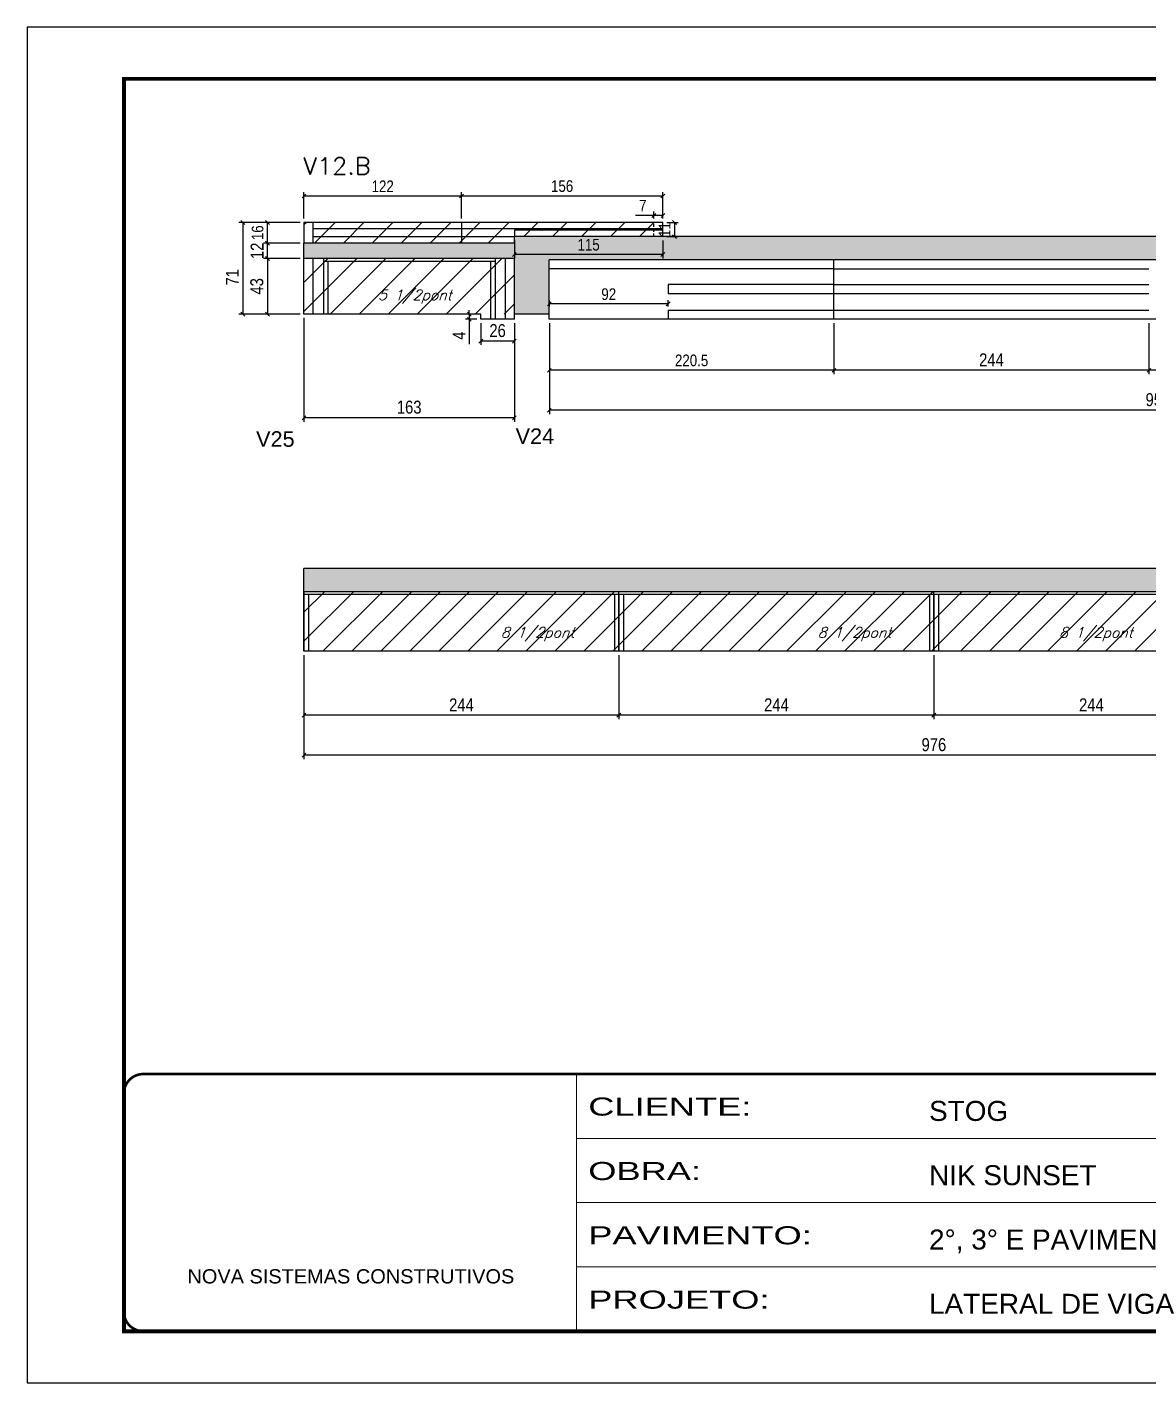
# Model space of a CAD drawing. Extents: x -10448 to -1189, y -11772 to 17235.
# Drawn here: x -7278 to -6409, y -286 to 764 of the extents above; entities that cross this region are included whole.
import ezdxf

# ---------------------------------------------------------------- set-up
doc = ezdxf.new("R2010")
doc.units = 0
for name, pattern in [('CONTINUO', [0]), ('DASHED', [0.75, 0.5, -0.25]), ('HIDDEN', [0.375, 0.25, -0.125])]:
    doc.linetypes.add(name, pattern=pattern)
for name, color, linetype in [('5', 5, 'Continuous'), ('COTA', 241, 'Continuous'), ('Painéis', 200, 'Continuous'), ('Reaproveitamento', 251, 'Continuous'), ('SARR_2.2x7', 40, 'Continuous'), ('SARR_3.5x7', 81, 'Continuous'), ('SARR_EDITAR', 141, 'Continuous'), ('texto', 7, 'Continuous')]:
    doc.layers.add(name, color=color, linetype=linetype)
for name, color, linetype, lineweight in [('Folhas', 255, 'Continuous', 9), ('SARRAFO DE PRESSAO', 251, 'DASHED', 9), ('Texto Seção', 7, 'Continuous', 15)]:
    doc.layers.add(name, color=color, linetype=linetype, lineweight=lineweight)
doc.layers.add('Laje_Perimetro', color=7, linetype='Continuous', plot=False)
doc.styles.add('ARIAL', font='arial.ttf')
doc.styles.add('COTA TECNICA', font='techl___.ttf', dxfattribs={"height": 10})
doc.styles.add('COTA TECNICA-50', font='techl___.ttf', dxfattribs={"height": 9})
doc.styles.add('REGUA-120', font='ROMANS.shx', dxfattribs={"height": 15})
doc.styles.add('Romans', font='romans.shx')
doc.styles.get("Standard").update_dxf_attribs({"font": 'arial.ttf'})
doc.styles.add('Tecnologia', font='')
doc.styles.get('Tecnologia').set_extended_font_data('Forgotten Futurist')
doc.dimstyles.new('COTA PAINEL-50', dxfattribs={"dimtxt": 9, "dimasz": 3, "dimexe": 3, "dimexo": 3, "dimgap": 3, "dimtad": 1, "dimdec": 1, "dimzin": 12, "dimdsep": 46, "dimtxsty": 'COTA TECNICA-50', "dimblk1": 'OBLIQUE', "dimblk2": 'OBLIQUE', "dimsah": 1, "dimcen": 0.9, "dimclrd": 4, "dimclre": 4, "dimclrt": 240, "dimadec": 1, "dimazin": 3, "dimtfac": 1, "dimtdec": 1, "dimtmove": 0, "dimatfit": 3, "dimfxl": 1, "dimtolj": 1, "dimtzin": 12, "dimarcsym": 0})
doc.dimstyles.new('PAINEL', dxfattribs={"dimtxt": 10, "dimasz": 3, "dimexe": 3, "dimexo": 3, "dimgap": 3, "dimtad": 1, "dimdec": 1, "dimzin": 12, "dimdsep": 46, "dimtxsty": 'COTA TECNICA', "dimblk1": 'OBLIQUE', "dimblk2": 'OBLIQUE', "dimsah": 1, "dimcen": 0.9, "dimclrd": 4, "dimclre": 4, "dimclrt": 240, "dimadec": 1, "dimazin": 3, "dimtfac": 1, "dimtdec": 1, "dimtmove": 0, "dimatfit": 3, "dimfxl": 1, "dimtolj": 1, "dimtzin": 12, "dimarcsym": 0})
pattern_1 = [(45, (-142833.818, -32230.951), (-11.2253202, 11.2253202), [])]
pattern_2 = [(45, (-139469.283, -18395.978), (-11.2253202, 11.2253202), [])]

# ---------------------------------------------------------------- blocks, each defined once
blk = doc.blocks.new('9999999999')
at = {"color": 30, "linetype": 'CONTINUO'}
for p, q in [((98564.6, 34230.2), (98564.6, 34429.4)), ((98564.6, 34379.6), (99584, 34379.6)), ((98564.6, 34329.8), (99488, 34329.8)), ((99584, 34329.8), (99488, 34329.8)), ((99488, 34329.8), (99488, 34230.2)), ((98564.6, 34280), (99488, 34280))]:
    blk.add_line(p, q, dxfattribs=at)
at = {"color": 30, "linetype": 'CONTINUO', "const_width": 2}
blk.add_lwpolyline([(99584, 34230.2), (99584, 34414.4, 0.414214), (99569, 34429.4), (98229, 34429.4, 0.414214), (98214, 34414.4), (98214, 34245.2, 0.414214), (98229, 34230.2), (99584, 34230.2)], format="xyb", dxfattribs=at)
at = {"layer": 'Folhas'}
blk.add_lwpolyline([(98139, 34190.2), (99624, 34190.2), (99624, 35240.2), (98139, 35240.2)], close=True, dxfattribs=at)
at = {"layer": 'Folhas', "color": 30, "const_width": 3}
blk.add_lwpolyline([(98214, 34230.2), (99584, 34230.2), (99584, 35200.2), (98214, 35200.2)], close=True, dxfattribs=at)
at = {"color": 7, "linetype": 'Continuous', "ltscale": 5, "style": 'ARIAL'}
for s, height, p in [('STOG', 15.48, (98837.7, 34393.1)), ('NIK SUNSET', 15.48, (98837.7, 34343.3)), ('2°, 3° E PAVIMENTO TIPO', 15.483, (98837.7, 34293.5)), ('NOVA SISTEMAS CONSTRUTIVOS', 11.059, (98263.2, 34267.2)), ('LATERAL DE VIGA', 15.483, (98837.7, 34243.7))]:
    blk.add_text(s, height=height, dxfattribs=at).set_placement(p)
at = {"layer": 'Folhas', "color": 7, "style": 'Tecnologia', "width": 1.5}
for s, p in [('CLIENTE:', (98573.7, 34397.2)), ('OBRA:', (98573.7, 34347.3)), ('PAVIMENTO:', (98573.7, 34297.5)), ('PROJETO:', (98573.7, 34247.7))]:
    blk.add_text(s, height=14, dxfattribs=at).set_placement(p)
blk = doc.blocks.new('_Oblique')
at = {"color": 0, "linetype": 'ByBlock', "lineweight": -2}
blk.add_line((-0.5, -0.5), (0.5, 0.5), dxfattribs=at)
blk = doc.blocks.new('*D1015')
at = {"layer": 'COTA', "color": 4, "linetype": 'ByBlock', "lineweight": -2, "transparency": 16777216}
for p, q in [((-6575.8, 277.8), (-6575.8, 228.3)), ((-6331.8, 277.8), (-6331.8, 228.3)), ((-6331.8, 231.3), (-6575.8, 231.3))]:
    blk.add_line(p, q, dxfattribs=at)
at = {"layer": 'Defpoints', "color": 0, "linetype": 'ByBlock', "transparency": 16777216}
for p in [(-6575.8, 280.8), (-6331.8, 280.8), (-6575.8, 231.3)]:
    blk.add_point(p, dxfattribs=at)
at = {"layer": 'COTA', "color": 4, "linetype": 'ByBlock', "lineweight": -2, "transparency": 16777216, "xscale": 3, "yscale": 3, "zscale": 3, "rotation": 180}
blk.add_blockref('_Oblique', (-6575.8, 231.3), dxfattribs=at)
at = {"layer": 'COTA', "color": 4, "linetype": 'ByBlock', "lineweight": -2, "transparency": 16777216, "xscale": 3, "yscale": 3, "zscale": 3}
blk.add_blockref('_Oblique', (-6331.8, 231.3), dxfattribs=at)
at = {"layer": 'COTA', "color": 240, "linetype": 'ByBlock', "transparency": 16777216, "insert": (-6453.8, 239.3), "char_height": 10, "attachment_point": 5, "style": 'COTA TECNICA'}
blk.add_mtext('\\A1;244', dxfattribs=at)
blk = doc.blocks.new('*D1016')
at = {"layer": 'COTA', "color": 4, "linetype": 'ByBlock', "lineweight": -2, "transparency": 16777216}
for p, q in [((-7063.8, 277.8), (-7063.8, 197.3)), ((-6087.8, 277.8), (-6087.8, 197.3)), ((-6087.8, 200.3), (-7063.8, 200.3))]:
    blk.add_line(p, q, dxfattribs=at)
at = {"layer": 'Defpoints', "color": 0, "linetype": 'ByBlock', "transparency": 16777216}
for p in [(-7063.8, 280.8), (-6087.8, 280.8), (-7063.8, 200.3)]:
    blk.add_point(p, dxfattribs=at)
at = {"layer": 'COTA', "color": 4, "linetype": 'ByBlock', "lineweight": -2, "transparency": 16777216, "xscale": 3, "yscale": 3, "zscale": 3, "rotation": 180}
blk.add_blockref('_Oblique', (-7063.8, 200.3), dxfattribs=at)
at = {"layer": 'COTA', "color": 4, "linetype": 'ByBlock', "lineweight": -2, "transparency": 16777216, "xscale": 3, "yscale": 3, "zscale": 3}
blk.add_blockref('_Oblique', (-6087.8, 200.3), dxfattribs=at)
at = {"layer": 'COTA', "color": 240, "linetype": 'ByBlock', "transparency": 16777216, "insert": (-6575.8, 208.4), "char_height": 10, "attachment_point": 5, "style": 'COTA TECNICA'}
blk.add_mtext('\\A1;976', dxfattribs=at)
blk = doc.blocks.new('*D1017')
at = {"layer": 'COTA', "color": 4, "linetype": 'ByBlock', "lineweight": -2, "transparency": 16777216}
for p, q in [((-6819.8, 255.8), (-6819.8, 228.3)), ((-7063.8, 243.6), (-7063.8, 228.3)), ((-6819.8, 231.3), (-7063.8, 231.3))]:
    blk.add_line(p, q, dxfattribs=at)
at = {"layer": 'Defpoints', "color": 0, "linetype": 'ByBlock', "transparency": 16777216}
for p in [(-6819.8, 258.8), (-7063.8, 246.6), (-7063.8, 231.3)]:
    blk.add_point(p, dxfattribs=at)
at = {"layer": 'COTA', "color": 4, "linetype": 'ByBlock', "lineweight": -2, "transparency": 16777216, "xscale": 3, "yscale": 3, "zscale": 3, "rotation": 180}
blk.add_blockref('_Oblique', (-7063.8, 231.3), dxfattribs=at)
at = {"layer": 'COTA', "color": 4, "linetype": 'ByBlock', "lineweight": -2, "transparency": 16777216, "xscale": 3, "yscale": 3, "zscale": 3}
blk.add_blockref('_Oblique', (-6819.8, 231.3), dxfattribs=at)
at = {"layer": 'COTA', "color": 240, "linetype": 'ByBlock', "transparency": 16777216, "insert": (-6941.8, 239.3), "char_height": 10, "attachment_point": 5, "style": 'COTA TECNICA'}
blk.add_mtext('\\A1;244', dxfattribs=at)
blk = doc.blocks.new('*D2086')
at = {"layer": 'COTA', "color": 4, "linetype": 'ByBlock', "lineweight": -2, "transparency": 16777216}
for p, q in [((-6819.8, 277.8), (-6819.8, 228.3)), ((-6575.8, 277.8), (-6575.8, 228.3)), ((-6575.8, 231.3), (-6819.8, 231.3))]:
    blk.add_line(p, q, dxfattribs=at)
at = {"layer": 'Defpoints', "color": 0, "linetype": 'ByBlock', "transparency": 16777216}
for p in [(-6819.8, 280.8), (-6575.8, 280.8), (-6819.8, 231.3)]:
    blk.add_point(p, dxfattribs=at)
at = {"layer": 'COTA', "color": 4, "linetype": 'ByBlock', "lineweight": -2, "transparency": 16777216, "xscale": 3, "yscale": 3, "zscale": 3, "rotation": 180}
blk.add_blockref('_Oblique', (-6819.8, 231.3), dxfattribs=at)
at = {"layer": 'COTA', "color": 4, "linetype": 'ByBlock', "lineweight": -2, "transparency": 16777216, "xscale": 3, "yscale": 3, "zscale": 3}
blk.add_blockref('_Oblique', (-6575.8, 231.3), dxfattribs=at)
at = {"layer": 'COTA', "color": 240, "linetype": 'ByBlock', "transparency": 16777216, "insert": (-6697.8, 239.3), "char_height": 10, "attachment_point": 5, "style": 'COTA TECNICA'}
blk.add_mtext('\\A1;244', dxfattribs=at)
blk = doc.blocks.new('*D1022')
at = {"layer": 'COTA', "color": 4, "linetype": 'ByBlock', "lineweight": -2, "transparency": 16777216}
for p, q in [((-6409.2, 534.9), (-6409.2, 495.4)), ((-6165.2, 534.9), (-6165.2, 495.4)), ((-6165.2, 498.4), (-6409.2, 498.4))]:
    blk.add_line(p, q, dxfattribs=at)
at = {"layer": 'Defpoints', "color": 0, "linetype": 'ByBlock', "transparency": 16777216}
for p in [(-6409.2, 537.9), (-6165.2, 537.9), (-6409.2, 498.4)]:
    blk.add_point(p, dxfattribs=at)
at = {"layer": 'COTA', "color": 4, "linetype": 'ByBlock', "lineweight": -2, "transparency": 16777216, "xscale": 3, "yscale": 3, "zscale": 3, "rotation": 180}
blk.add_blockref('_Oblique', (-6409.2, 498.4), dxfattribs=at)
at = {"layer": 'COTA', "color": 4, "linetype": 'ByBlock', "lineweight": -2, "transparency": 16777216, "xscale": 3, "yscale": 3, "zscale": 3}
blk.add_blockref('_Oblique', (-6165.2, 498.4), dxfattribs=at)
at = {"layer": 'COTA', "color": 240, "linetype": 'ByBlock', "transparency": 16777216, "insert": (-6287.2, 506.5), "char_height": 10, "attachment_point": 5, "style": 'COTA TECNICA'}
blk.add_mtext('\\A1;244', dxfattribs=at)
blk = doc.blocks.new('*D1023')
at = {"layer": 'COTA', "color": 4, "linetype": 'ByBlock', "lineweight": -2, "transparency": 16777216}
for p, q in [((-6873.7, 534.9), (-6873.7, 464.4)), ((-5921.2, 534.9), (-5921.2, 464.4)), ((-5921.2, 467.4), (-6873.7, 467.4))]:
    blk.add_line(p, q, dxfattribs=at)
at = {"layer": 'Defpoints', "color": 0, "linetype": 'ByBlock', "transparency": 16777216}
for p in [(-6873.7, 537.9), (-5921.2, 537.9), (-6873.7, 467.4)]:
    blk.add_point(p, dxfattribs=at)
at = {"layer": 'COTA', "color": 4, "linetype": 'ByBlock', "lineweight": -2, "transparency": 16777216, "xscale": 3, "yscale": 3, "zscale": 3, "rotation": 180}
blk.add_blockref('_Oblique', (-6873.7, 467.4), dxfattribs=at)
at = {"layer": 'COTA', "color": 4, "linetype": 'ByBlock', "lineweight": -2, "transparency": 16777216, "xscale": 3, "yscale": 3, "zscale": 3}
blk.add_blockref('_Oblique', (-5921.2, 467.4), dxfattribs=at)
at = {"layer": 'COTA', "color": 240, "linetype": 'ByBlock', "transparency": 16777216, "insert": (-6397.5, 475.6), "char_height": 10, "attachment_point": 5, "style": 'COTA TECNICA'}
blk.add_mtext('\\A1;952.5', dxfattribs=at)
blk = doc.blocks.new('*D1024')
at = {"layer": 'COTA', "color": 4, "linetype": 'ByBlock', "lineweight": -2, "transparency": 16777216}
for p, q in [((-6653.2, 534.9), (-6653.2, 495.4)), ((-6409.2, 534.9), (-6409.2, 495.4)), ((-6409.2, 498.4), (-6653.2, 498.4))]:
    blk.add_line(p, q, dxfattribs=at)
at = {"layer": 'Defpoints', "color": 0, "linetype": 'ByBlock', "transparency": 16777216}
for p in [(-6653.2, 537.9), (-6409.2, 537.9), (-6653.2, 498.4)]:
    blk.add_point(p, dxfattribs=at)
at = {"layer": 'COTA', "color": 4, "linetype": 'ByBlock', "lineweight": -2, "transparency": 16777216, "xscale": 3, "yscale": 3, "zscale": 3, "rotation": 180}
blk.add_blockref('_Oblique', (-6653.2, 498.4), dxfattribs=at)
at = {"layer": 'COTA', "color": 4, "linetype": 'ByBlock', "lineweight": -2, "transparency": 16777216, "xscale": 3, "yscale": 3, "zscale": 3}
blk.add_blockref('_Oblique', (-6409.2, 498.4), dxfattribs=at)
at = {"layer": 'COTA', "color": 240, "linetype": 'ByBlock', "transparency": 16777216, "insert": (-6531.2, 506.5), "char_height": 10, "attachment_point": 5, "style": 'COTA TECNICA'}
blk.add_mtext('\\A1;244', dxfattribs=at)
blk = doc.blocks.new('*D2087')
at = {"layer": 'COTA', "color": 4, "linetype": 'ByBlock', "lineweight": -2, "transparency": 16777216}
for p, q in [((-7063.8, 538.9), (-7063.8, 458.5)), ((-6900.8, 534.9), (-6900.8, 458.5)), ((-6900.8, 461.5), (-7063.8, 461.5))]:
    blk.add_line(p, q, dxfattribs=at)
at = {"layer": 'Defpoints', "color": 0, "linetype": 'ByBlock', "transparency": 16777216}
for p in [(-7063.8, 541.9), (-6900.8, 537.9), (-7063.8, 461.5)]:
    blk.add_point(p, dxfattribs=at)
at = {"layer": 'COTA', "color": 4, "linetype": 'ByBlock', "lineweight": -2, "transparency": 16777216, "xscale": 3, "yscale": 3, "zscale": 3, "rotation": 180}
blk.add_blockref('_Oblique', (-7063.8, 461.5), dxfattribs=at)
at = {"layer": 'COTA', "color": 4, "linetype": 'ByBlock', "lineweight": -2, "transparency": 16777216, "xscale": 3, "yscale": 3, "zscale": 3}
blk.add_blockref('_Oblique', (-6900.8, 461.5), dxfattribs=at)
at = {"layer": 'COTA', "color": 240, "linetype": 'ByBlock', "transparency": 16777216, "insert": (-6982.3, 469.8), "char_height": 10, "attachment_point": 5, "style": 'COTA TECNICA'}
blk.add_mtext('\\A1;163', dxfattribs=at)
blk = doc.blocks.new('*D1025')
at = {"layer": 'COTA', "color": 4, "linetype": 'ByBlock', "lineweight": -2, "transparency": 16777216}
for p, q in [((-7066.8, 584.9), (-7095.1, 584.9)), ((-7092.1, 584.9), (-7092.1, 541.9)), ((-7066.8, 541.9), (-7095.1, 541.9))]:
    blk.add_line(p, q, dxfattribs=at)
at = {"layer": 'Defpoints', "color": 0, "linetype": 'ByBlock', "transparency": 16777216}
for p in [(-7063.8, 584.9), (-7092.1, 541.9), (-7063.8, 541.9)]:
    blk.add_point(p, dxfattribs=at)
at = {"layer": 'COTA', "color": 4, "linetype": 'ByBlock', "lineweight": -2, "transparency": 16777216, "xscale": 3, "yscale": 3, "zscale": 3}
for p, rotation in [((-7092.1, 584.9), 90), ((-7092.1, 541.9), 270)]:
    blk.add_blockref('_Oblique', p, dxfattribs=dict(at, rotation=rotation))
at = {"layer": 'COTA', "color": 240, "linetype": 'ByBlock', "transparency": 16777216, "insert": (-7100.3, 563.4), "char_height": 10, "attachment_point": 5, "rotation": 90, "style": 'COTA TECNICA'}
blk.add_mtext('\\A1;43', dxfattribs=at)
blk = doc.blocks.new('*D1026')
at = {"layer": 'COTA', "color": 4, "linetype": 'ByBlock', "lineweight": -2, "transparency": 16777216}
for p, q in [((-7066.8, 596.9), (-7095.1, 596.9)), ((-7092.1, 584.9), (-7092.1, 596.9)), ((-7066.8, 584.9), (-7095.1, 584.9))]:
    blk.add_line(p, q, dxfattribs=at)
at = {"layer": 'Defpoints', "color": 0, "linetype": 'ByBlock', "transparency": 16777216}
for p in [(-7092.1, 596.9), (-7063.8, 596.9), (-7063.8, 584.9)]:
    blk.add_point(p, dxfattribs=at)
at = {"layer": 'COTA', "color": 4, "linetype": 'ByBlock', "lineweight": -2, "transparency": 16777216, "xscale": 3, "yscale": 3, "zscale": 3}
for p, rotation in [((-7092.1, 596.9), 90), ((-7092.1, 584.9), 270)]:
    blk.add_blockref('_Oblique', p, dxfattribs=dict(at, rotation=rotation))
at = {"layer": 'COTA', "color": 240, "linetype": 'ByBlock', "transparency": 16777216, "insert": (-7100.1, 590.9), "char_height": 10, "attachment_point": 5, "rotation": 90, "style": 'COTA TECNICA'}
blk.add_mtext('\\A1;12', dxfattribs=at)
blk = doc.blocks.new('*D1027')
at = {"layer": 'COTA', "color": 4, "linetype": 'ByBlock', "lineweight": -2, "transparency": 16777216}
for p, q in [((-7066.8, 612.9), (-7114.2, 612.9)), ((-7111.2, 612.9), (-7111.2, 541.9)), ((-7066.8, 541.9), (-7114.2, 541.9))]:
    blk.add_line(p, q, dxfattribs=at)
at = {"layer": 'Defpoints', "color": 0, "linetype": 'ByBlock', "transparency": 16777216}
for p in [(-7063.8, 612.9), (-7111.2, 541.9), (-7063.8, 541.9)]:
    blk.add_point(p, dxfattribs=at)
at = {"layer": 'COTA', "color": 4, "linetype": 'ByBlock', "lineweight": -2, "transparency": 16777216, "xscale": 3, "yscale": 3, "zscale": 3}
for p, rotation in [((-7111.2, 612.9), 90), ((-7111.2, 541.9), 270)]:
    blk.add_blockref('_Oblique', p, dxfattribs=dict(at, rotation=rotation))
at = {"layer": 'COTA', "color": 240, "linetype": 'ByBlock', "transparency": 16777216, "insert": (-7119.3, 570.4), "char_height": 10, "attachment_point": 5, "rotation": 90, "style": 'COTA TECNICA'}
blk.add_mtext('\\A1;71', dxfattribs=at)
blk = doc.blocks.new('*D2088')
at = {"layer": 'COTA', "color": 4, "linetype": 'ByBlock', "lineweight": -2, "transparency": 16777216}
for p, q in [((-7066.8, 612.9), (-7095.1, 612.9)), ((-7092.1, 596.9), (-7092.1, 612.9)), ((-7066.8, 596.9), (-7095.1, 596.9))]:
    blk.add_line(p, q, dxfattribs=at)
at = {"layer": 'Defpoints', "color": 0, "linetype": 'ByBlock', "transparency": 16777216}
for p in [(-7092.1, 612.9), (-7063.8, 612.9), (-7063.8, 596.9)]:
    blk.add_point(p, dxfattribs=at)
at = {"layer": 'COTA', "color": 4, "linetype": 'ByBlock', "lineweight": -2, "transparency": 16777216, "xscale": 3, "yscale": 3, "zscale": 3}
for p, rotation in [((-7092.1, 612.9), 90), ((-7092.1, 596.9), 270)]:
    blk.add_blockref('_Oblique', p, dxfattribs=dict(at, rotation=rotation))
at = {"layer": 'COTA', "color": 240, "linetype": 'ByBlock', "transparency": 16777216, "insert": (-7099.7, 604.9), "char_height": 9, "attachment_point": 5, "rotation": 90, "style": 'COTA TECNICA-50'}
blk.add_mtext('\\A1;16', dxfattribs=at)
blk = doc.blocks.new('*D2089')
at = {"layer": 'COTA', "color": 4, "linetype": 'ByBlock', "lineweight": -2, "transparency": 16777216}
for p, q in [((-6873.7, 534.9), (-6873.7, 495.4)), ((-6653.2, 534.9), (-6653.2, 495.4)), ((-6653.2, 498.4), (-6873.7, 498.4))]:
    blk.add_line(p, q, dxfattribs=at)
at = {"layer": 'Defpoints', "color": 0, "linetype": 'ByBlock', "transparency": 16777216}
for p in [(-6873.7, 537.9), (-6653.2, 537.9), (-6873.7, 498.4)]:
    blk.add_point(p, dxfattribs=at)
at = {"layer": 'COTA', "color": 4, "linetype": 'ByBlock', "lineweight": -2, "transparency": 16777216, "xscale": 3, "yscale": 3, "zscale": 3, "rotation": 180}
blk.add_blockref('_Oblique', (-6873.7, 498.4), dxfattribs=at)
at = {"layer": 'COTA', "color": 4, "linetype": 'ByBlock', "lineweight": -2, "transparency": 16777216, "xscale": 3, "yscale": 3, "zscale": 3}
blk.add_blockref('_Oblique', (-6653.2, 498.4), dxfattribs=at)
at = {"layer": 'COTA', "color": 240, "linetype": 'ByBlock', "transparency": 16777216, "insert": (-6763.5, 506), "char_height": 9, "attachment_point": 5, "style": 'COTA TECNICA-50'}
blk.add_mtext('\\A1;220.5', dxfattribs=at)
blk = doc.blocks.new('*D2090')
at = {"layer": 'COTA', "color": 4, "linetype": 'ByBlock', "lineweight": -2, "transparency": 16777216}
for p, q in [((-7063.8, 615.9), (-7063.8, 636.4)), ((-7063.8, 633.4), (-6941.8, 633.4)), ((-6941.8, 615.9), (-6941.8, 636.4))]:
    blk.add_line(p, q, dxfattribs=at)
at = {"layer": 'Defpoints', "color": 0, "linetype": 'ByBlock', "transparency": 16777216}
for p in [(-6941.8, 633.4), (-7063.8, 612.9), (-6941.8, 612.9)]:
    blk.add_point(p, dxfattribs=at)
at = {"layer": 'COTA', "color": 4, "linetype": 'ByBlock', "lineweight": -2, "transparency": 16777216, "xscale": 3, "yscale": 3, "zscale": 3, "rotation": 180}
blk.add_blockref('_Oblique', (-7063.8, 633.4), dxfattribs=at)
at = {"layer": 'COTA', "color": 4, "linetype": 'ByBlock', "lineweight": -2, "transparency": 16777216, "xscale": 3, "yscale": 3, "zscale": 3}
blk.add_blockref('_Oblique', (-6941.8, 633.4), dxfattribs=at)
at = {"layer": 'COTA', "color": 240, "linetype": 'ByBlock', "transparency": 16777216, "insert": (-7002.8, 640.9), "char_height": 9, "attachment_point": 5, "style": 'COTA TECNICA-50'}
blk.add_mtext('\\A1;122', dxfattribs=at)
blk = doc.blocks.new('*D2091')
at = {"layer": 'COTA', "color": 4, "linetype": 'ByBlock', "lineweight": -2, "transparency": 16777216}
for p, q in [((-6941.8, 615.9), (-6941.8, 636.4)), ((-6941.8, 633.4), (-6785.8, 633.4)), ((-6785.8, 615.9), (-6785.8, 636.4))]:
    blk.add_line(p, q, dxfattribs=at)
at = {"layer": 'Defpoints', "color": 0, "linetype": 'ByBlock', "transparency": 16777216}
for p in [(-6785.8, 633.4), (-6941.8, 612.9), (-6785.8, 612.9)]:
    blk.add_point(p, dxfattribs=at)
at = {"layer": 'COTA', "color": 4, "linetype": 'ByBlock', "lineweight": -2, "transparency": 16777216, "xscale": 3, "yscale": 3, "zscale": 3, "rotation": 180}
blk.add_blockref('_Oblique', (-6941.8, 633.4), dxfattribs=at)
at = {"layer": 'COTA', "color": 4, "linetype": 'ByBlock', "lineweight": -2, "transparency": 16777216, "xscale": 3, "yscale": 3, "zscale": 3}
blk.add_blockref('_Oblique', (-6785.8, 633.4), dxfattribs=at)
at = {"layer": 'COTA', "color": 240, "linetype": 'ByBlock', "transparency": 16777216, "insert": (-6863.8, 641), "char_height": 9, "attachment_point": 5, "style": 'COTA TECNICA-50'}
blk.add_mtext('\\A1;156', dxfattribs=at)
blk = doc.blocks.new('*D2092')
at = {"layer": 'COTA', "color": 4, "linetype": 'ByBlock', "lineweight": -2, "transparency": 16777216}
for p, q in [((-6782.8, 612.9), (-6773.8, 612.9)), ((-6776.8, 612.9), (-6776.8, 601.9)), ((-6782.8, 601.9), (-6773.8, 601.9))]:
    blk.add_line(p, q, dxfattribs=at)
at = {"layer": 'Defpoints', "color": 0, "linetype": 'ByBlock', "transparency": 16777216}
for p in [(-6785.8, 612.9), (-6785.8, 601.9), (-6776.8, 601.9)]:
    blk.add_point(p, dxfattribs=at)
at = {"layer": 'COTA', "color": 4, "linetype": 'ByBlock', "lineweight": -2, "transparency": 16777216, "xscale": 3, "yscale": 3, "zscale": 3}
for p, rotation in [((-6776.8, 612.9), 90), ((-6776.8, 601.9), 270)]:
    blk.add_blockref('_Oblique', p, dxfattribs=dict(at, rotation=rotation))
at = {"layer": 'COTA', "color": 240, "linetype": 'ByBlock', "transparency": 16777216, "insert": (-6784.4, 607.4), "char_height": 9, "attachment_point": 5, "rotation": 90, "style": 'COTA TECNICA-50'}
blk.add_mtext('\\A1;11', dxfattribs=at)
blk = doc.blocks.new('*D2093')
at = {"layer": 'COTA', "color": 4, "linetype": 'ByBlock', "lineweight": -2, "transparency": 16777216}
for p, q in [((-6900.8, 598.9), (-6900.8, 585)), ((-6785.8, 598.9), (-6785.8, 585)), ((-6785.8, 588), (-6900.8, 588))]:
    blk.add_line(p, q, dxfattribs=at)
at = {"layer": 'Defpoints', "color": 0, "linetype": 'ByBlock', "transparency": 16777216}
for p in [(-6900.8, 601.9), (-6785.8, 601.9), (-6900.8, 588)]:
    blk.add_point(p, dxfattribs=at)
at = {"layer": 'COTA', "color": 4, "linetype": 'ByBlock', "lineweight": -2, "transparency": 16777216, "xscale": 3, "yscale": 3, "zscale": 3, "rotation": 180}
blk.add_blockref('_Oblique', (-6900.8, 588), dxfattribs=at)
at = {"layer": 'COTA', "color": 4, "linetype": 'ByBlock', "lineweight": -2, "transparency": 16777216, "xscale": 3, "yscale": 3, "zscale": 3}
blk.add_blockref('_Oblique', (-6785.8, 588), dxfattribs=at)
at = {"layer": 'COTA', "color": 240, "linetype": 'ByBlock', "transparency": 16777216, "insert": (-6843.3, 595.6), "char_height": 9, "attachment_point": 5, "style": 'COTA TECNICA-50'}
blk.add_mtext('\\A1;115', dxfattribs=at)
blk = doc.blocks.new('*D2094')
at = {"layer": 'COTA', "color": 4, "linetype": 'ByBlock', "lineweight": -2, "transparency": 16777216}
for p, q in [((-6792.7, 615.9), (-6792.7, 621.3)), ((-6785.7, 615.9), (-6785.7, 621.3)), ((-6792.7, 618.3), (-6806.9, 618.3)), ((-6785.7, 618.3), (-6792.7, 618.3))]:
    blk.add_line(p, q, dxfattribs=at)
at = {"layer": 'Defpoints', "color": 0, "linetype": 'ByBlock', "transparency": 16777216}
for p in [(-6792.7, 618.3), (-6792.7, 612.9), (-6785.7, 612.9)]:
    blk.add_point(p, dxfattribs=at)
at = {"layer": 'COTA', "color": 4, "linetype": 'ByBlock', "lineweight": -2, "transparency": 16777216, "xscale": 3, "yscale": 3, "zscale": 3, "rotation": 180}
blk.add_blockref('_Oblique', (-6792.7, 618.3), dxfattribs=at)
at = {"layer": 'COTA', "color": 4, "linetype": 'ByBlock', "lineweight": -2, "transparency": 16777216, "xscale": 3, "yscale": 3, "zscale": 3}
blk.add_blockref('_Oblique', (-6785.7, 618.3), dxfattribs=at)
at = {"layer": 'COTA', "color": 240, "linetype": 'ByBlock', "transparency": 16777216, "insert": (-6801.3, 625.9), "char_height": 9, "attachment_point": 5, "style": 'COTA TECNICA-50'}
blk.add_mtext('\\A1;7', dxfattribs=at)
blk = doc.blocks.new('*D2110')
at = {"layer": 'COTA', "color": 4, "linetype": 'ByBlock', "lineweight": -2, "transparency": 16777216}
for p, q in [((-6873.7, 547.9), (-6873.7, 552.8)), ((-6781.7, 549.8), (-6873.7, 549.8)), ((-6781.7, 547.9), (-6781.7, 552.8))]:
    blk.add_line(p, q, dxfattribs=at)
at = {"layer": 'Defpoints', "color": 0, "linetype": 'ByBlock', "transparency": 16777216}
for p in [(-6873.7, 549.8), (-6873.7, 544.9), (-6781.7, 544.9)]:
    blk.add_point(p, dxfattribs=at)
at = {"layer": 'COTA', "color": 4, "linetype": 'ByBlock', "lineweight": -2, "transparency": 16777216, "xscale": 3, "yscale": 3, "zscale": 3, "rotation": 180}
blk.add_blockref('_Oblique', (-6873.7, 549.8), dxfattribs=at)
at = {"layer": 'COTA', "color": 4, "linetype": 'ByBlock', "lineweight": -2, "transparency": 16777216, "xscale": 3, "yscale": 3, "zscale": 3}
blk.add_blockref('_Oblique', (-6781.7, 549.8), dxfattribs=at)
at = {"layer": 'COTA', "color": 240, "linetype": 'ByBlock', "transparency": 16777216, "insert": (-6827.7, 557.3), "char_height": 9, "attachment_point": 5, "style": 'COTA TECNICA-50'}
blk.add_mtext('\\A1;92', dxfattribs=at)
blk = doc.blocks.new('*D2282')
at = {"layer": 'COTA', "color": 4, "lineweight": -2, "transparency": 16777216}
for p, q in [((-6926.8, 534.9), (-6926.8, 518)), ((-6900.8, 534.9), (-6900.8, 518)), ((-6900.8, 521), (-6926.8, 521))]:
    blk.add_line(p, q, dxfattribs=at)
at = {"layer": 'Defpoints', "color": 0, "transparency": 16777216}
for p in [(-6926.8, 537.9), (-6900.8, 537.9), (-6926.8, 521)]:
    blk.add_point(p, dxfattribs=at)
at = {"layer": 'COTA', "color": 4, "lineweight": -2, "transparency": 16777216, "xscale": 3, "yscale": 3, "zscale": 3, "rotation": 180}
blk.add_blockref('_Oblique', (-6926.8, 521), dxfattribs=at)
at = {"layer": 'COTA', "color": 4, "lineweight": -2, "transparency": 16777216, "xscale": 3, "yscale": 3, "zscale": 3}
blk.add_blockref('_Oblique', (-6900.8, 521), dxfattribs=at)
at = {"layer": 'COTA', "color": 240, "transparency": 16777216, "insert": (-6913.8, 529.1), "char_height": 10, "attachment_point": 5, "style": 'COTA TECNICA'}
blk.add_mtext('\\A1;26', dxfattribs=at)
blk = doc.blocks.new('*D2283')
at = {"layer": 'COTA', "color": 4, "lineweight": -2, "transparency": 16777216}
for p, q in [((-6929.8, 541.9), (-6938.7, 541.9)), ((-6929.8, 537.9), (-6938.7, 537.9)), ((-6935.7, 541.9), (-6935.7, 544.9)), ((-6935.7, 541.9), (-6935.7, 537.9)), ((-6935.7, 537.9), (-6935.7, 518.7))]:
    blk.add_line(p, q, dxfattribs=at)
at = {"layer": 'Defpoints', "color": 0, "transparency": 16777216}
for p in [(-6935.7, 537.9), (-6926.8, 541.9), (-6926.8, 537.9)]:
    blk.add_point(p, dxfattribs=at)
at = {"layer": 'COTA', "color": 4, "lineweight": -2, "transparency": 16777216, "xscale": 3, "yscale": 3, "zscale": 3}
for p, rotation in [((-6935.7, 541.9), 270), ((-6935.7, 537.9), 90)]:
    blk.add_blockref('_Oblique', p, dxfattribs=dict(at, rotation=rotation))
at = {"layer": 'COTA', "color": 240, "transparency": 16777216, "insert": (-6943.7, 525.3), "char_height": 10, "attachment_point": 5, "rotation": 90, "style": 'COTA TECNICA'}
blk.add_mtext('\\A1;4', dxfattribs=at)

msp = doc.modelspace()

# ---------------------------------------------------------------- hatches: boundary and pattern name
at = {"layer": 'COTA', "linetype": 'ByBlock'}
h = msp.add_hatch(dxfattribs=at)
h.set_pattern_fill('AR-CONC', color=256, scale=0.03)
h.set_pattern_definition([(50, (-142667.2827, -31722.6535), (5.46554007, -0.47817257), [0.5715, -6.2865]), (355, (-142667.2827, -31722.6535), (-1.05730264, 5.73170536), [0.4572, -5.02921753]), (100.4514447, (-142666.827, -31722.6933), (4.40823741, 5.25353256), [0.48570026, -5.34270734]), (46.1842, (-142667.283, -31721.1295), (8.13237123, -1.26126984), [0.85725, -9.42975]), (96.6355576, (-142666.605, -31721.2346), (7.122124, 7.42278374), [0.7285507, -8.01406824]), (351.184151, (-142667.283, -31721.1295), (7.122124, 7.42278374), [0.685799, -7.54379196]), (21, (-142666.5207, -31721.5105), (4.54843174, -3.06795595), [0.5715, -6.2865]), (326, (-142666.5207, -31721.5105), (1.85406085, 5.52563898), [0.4572, -5.0292]), (71.451445, (-142666.1417, -31721.766), (6.40249258, 2.45768307), [0.48570026, -5.34269813]), (37.5, (-142667.2827, -31722.6535), (0.092658098, 2.536651166), [0, -4.96824, 0, -5.1054, 0, -5.04825]), (7.5, (-142667.2827, -31722.6535), (2.004589875, 3.005417245), [0, -2.91084, 0, -4.85394, 0, -1.92405]), (327.5, (-142668.982, -31722.6535), (4.067717855, -0.17186232), [0, -1.905, 0, -5.9436, 0, -7.8867]), (317.5, (-142669.744, -31722.6535), (4.44387544, 0.76279473), [0, -2.4765, 0, -3.94716, 0, -5.6007])])
h.paths.add_polyline_path([(-6785.78, 601.92), (-6900.78, 601.92), (-6900.78, 596.92), (-7063.78, 596.92), (-7063.78, 584.92), (-6900.78, 584.92), (-6900.78, 541.92), (-6873.74, 541.92), (-6873.74, 583.92), (-5921.24, 583.92), (-5921.24, 601.92)])
h = msp.add_hatch(dxfattribs=at)
h.set_pattern_fill('AR-CONC', color=256, scale=0.03)
h.set_pattern_definition([(50, (-142833.818, -32230.951), (5.46554007, -0.47817257), [0.5715, -6.2865]), (355, (-142833.818, -32230.951), (-1.05730264, 5.73170536), [0.4572, -5.02921753]), (100.4514447, (-142833.3623, -32230.991), (4.40823741, 5.25353256), [0.48570026, -5.34270734]), (46.1842, (-142833.818, -32229.427), (8.13237123, -1.26126984), [0.85725, -9.42975]), (96.6355576, (-142833.14, -32229.532), (7.122124, 7.42278374), [0.7285507, -8.01406824]), (351.184151, (-142833.818, -32229.427), (7.122124, 7.42278374), [0.685799, -7.54379196]), (21, (-142833.056, -32229.808), (4.54843174, -3.06795595), [0.5715, -6.2865]), (326, (-142833.056, -32229.808), (1.85406085, 5.52563898), [0.4572, -5.0292]), (71.451445, (-142832.677, -32230.0637), (6.40249258, 2.45768307), [0.48570026, -5.34269813]), (37.5, (-142833.8178, -32230.951), (0.092658098, 2.536651166), [0, -4.96824, 0, -5.1054, 0, -5.04825]), (7.5, (-142833.8178, -32230.951), (2.004589875, 3.005417245), [0, -2.91084, 0, -4.85394, 0, -1.92405]), (327.5, (-142835.517, -32230.951), (4.067717855, -0.17186232), [0, -1.905, 0, -5.9436, 0, -7.8867]), (317.5, (-142836.279, -32230.951), (4.44387544, 0.76279473), [0, -2.4765, 0, -3.94716, 0, -5.6007])])
h.paths.add_polyline_path([(-7063.78, 344.85), (-7063.78, 326.85), (-6087.78, 326.85), (-6087.78, 344.85)])
at = {"layer": 'Reaproveitamento', "linetype": 'ByBlock'}
h = msp.add_hatch(dxfattribs=at)
h.set_pattern_fill('ANSI31', color=256, scale=5)
h.set_pattern_definition(pattern_2)
h.paths.add_polyline_path([(-6941.78, 596.92), (-6941.78, 612.92), (-7063.78, 612.92), (-7063.78, 596.92)])
h = msp.add_hatch(dxfattribs=at)
h.set_pattern_fill('ANSI31', color=256, scale=5)
h.set_pattern_definition(pattern_2)
h.paths.add_polyline_path([(-6941.78, 596.92), (-6900.78, 596.92), (-6900.78, 601.92), (-6785.78, 601.92), (-6785.78, 612.92), (-6941.78, 612.92)])
h = msp.add_hatch(dxfattribs=at)
h.set_pattern_fill('ANSI31', color=256, scale=5)
h.set_pattern_definition(pattern_2)
h.paths.add_polyline_path([(-7063.78, 584.92), (-7063.78, 541.92), (-6900.78, 541.92), (-6900.78, 584.92)])
h = msp.add_hatch(dxfattribs=at)
h.set_pattern_fill('ANSI31', color=256, scale=5)
h.set_pattern_definition(pattern_1)
h.paths.add_polyline_path([(-7063.78, 326.85), (-7063.78, 280.85), (-6819.78, 280.85), (-6819.78, 326.85)])
h = msp.add_hatch(dxfattribs=at)
h.set_pattern_fill('ANSI31', color=256, scale=5)
h.set_pattern_definition(pattern_1)
h.paths.add_polyline_path([(-6819.78, 326.85), (-6819.78, 280.85), (-6575.78, 280.85), (-6575.78, 326.85)])
h = msp.add_hatch(dxfattribs=at)
h.set_pattern_fill('ANSI31', color=256, scale=5)
h.set_pattern_definition(pattern_1)
h.paths.add_polyline_path([(-6575.78, 326.85), (-6575.78, 280.85), (-6331.78, 280.85), (-6331.78, 326.85)])

# ---------------------------------------------------------------- linework, layer by layer
at = {"layer": 'COTA', "linetype": 'ByBlock'}
for p, q in [((-5921.24, 601.92), (-6785.78, 601.92)), ((-7063.78, 584.92), (-7063.78, 596.92)), ((-6873.74, 541.92), (-6900.78, 541.92)), ((-6087.78, 344.85), (-7063.78, 344.85)), ((-7063.78, 326.85), (-7063.78, 344.85))]:
    msp.add_line(p, q, dxfattribs=at)
at = {"layer": 'Laje_Perimetro'}
msp.add_lwpolyline([(-5793.28, 764.18), (-7278.28, 764.18), (-7278.28, -285.82), (-5793.28, -285.82)], close=True, dxfattribs=at)
at = {"layer": 'Painéis', "linetype": 'ByBlock'}
for p, q in [((-6785.78, 612.92), (-7063.78, 612.92)), ((-7063.78, 612.92), (-7063.78, 596.92)), ((-6941.78, 612.92), (-6941.78, 596.92)), ((-6785.78, 601.92), (-6785.78, 612.92)), ((-6785.78, 601.92), (-6900.78, 601.92)), ((-6900.78, 596.92), (-6900.78, 601.92)), ((-6900.78, 596.92), (-7063.78, 596.92)), ((-6900.78, 584.92), (-7063.78, 584.92)), ((-7063.78, 541.92), (-7063.78, 584.92)), ((-6900.78, 537.92), (-6900.78, 584.92)), ((-5921.24, 583.92), (-6873.74, 583.92)), ((-6873.74, 537.92), (-6873.74, 583.92)), ((-6653.24, 537.92), (-6653.24, 583.92)), ((-6926.78, 541.92), (-7063.78, 541.92)), ((-6926.78, 537.92), (-6926.78, 541.92)), ((-6900.78, 537.92), (-6926.78, 537.92)), ((-5921.24, 537.92), (-6873.74, 537.92)), ((-6087.78, 326.85), (-7063.78, 326.85)), ((-7063.78, 280.85), (-7063.78, 326.85)), ((-6819.78, 280.85), (-6819.78, 326.85)), ((-6575.78, 280.85), (-6575.78, 326.85)), ((-6087.78, 280.85), (-7063.78, 280.85))]:
    msp.add_line(p, q, dxfattribs=at)
at = {"layer": 'SARR_2.2x7', "linetype": 'Continuous'}
for p, q in [((-7056.78, 596.92), (-7056.78, 612.92)), ((-7056.78, 541.92), (-7056.78, 584.92)), ((-6915.78, 582.72), (-7048.78, 582.72)), ((-6907.78, 537.92), (-6907.78, 584.92)), ((-6653.24, 576.92), (-6409.24, 576.92)), ((-6781.74, 564.92), (-6781.74, 557.92)), ((-6653.24, 564.92), (-6409.24, 564.92)), ((-6653.24, 557.92), (-6409.24, 557.92)), ((-6781.74, 544.92), (-6781.74, 537.92)), ((-6653.24, 544.92), (-6409.24, 544.92)), ((-6819.78, 324.65), (-7063.78, 324.65)), ((-6575.78, 324.65), (-6819.78, 324.65)), ((-6331.78, 324.65), (-6575.78, 324.65))]:
    msp.add_line(p, q, dxfattribs=at)
at = {"layer": 'SARR_2.2x7', "linetype": 'HIDDEN', "ltscale": 10}
msp.add_line((-6792.75, 601.92), (-6792.75, 612.92), dxfattribs=at)
at = {"layer": 'SARR_2.2x7', "linetype": 'Continuous'}
for points in [[(-6653.24, 576.92), (-6873.74, 576.92)], [(-6653.24, 564.92), (-6781.74, 564.92)], [(-6781.74, 557.92), (-6653.24, 557.92)], [(-6781.74, 544.92), (-6653.24, 544.92)]]:
    msp.add_lwpolyline(points, dxfattribs=at)
at = {"layer": 'SARR_3.5x7'}
for p, q in [((-7048.78, 584.92), (-7048.78, 541.92)), ((-7045.28, 582.72), (-7045.28, 541.92)), ((-6919.28, 582.72), (-6919.28, 537.92)), ((-6915.78, 584.92), (-6915.78, 537.92)), ((-7045.28, 541.92), (-7048.78, 541.92)), ((-6915.78, 537.92), (-6919.28, 537.92)), ((-6409.24, 537.92), (-6412.74, 537.92)), ((-7063.78, 326.85), (-7063.78, 280.85)), ((-7060.28, 324.65), (-7060.28, 280.85)), ((-6823.28, 324.65), (-6823.28, 280.85)), ((-6819.78, 324.65), (-6819.78, 280.85)), ((-6816.28, 324.65), (-6816.28, 280.85)), ((-6579.28, 324.65), (-6579.28, 280.85)), ((-6575.78, 324.65), (-6575.78, 280.85)), ((-6572.28, 324.65), (-6572.28, 280.85)), ((-7060.28, 280.85), (-7063.78, 280.85)), ((-6819.78, 280.85), (-6823.28, 280.85)), ((-6816.28, 280.85), (-6819.78, 280.85)), ((-6575.78, 280.85), (-6579.28, 280.85)), ((-6572.28, 280.85), (-6575.78, 280.85))]:
    msp.add_line(p, q, dxfattribs=at)
at = {"layer": 'SARR_EDITAR', "linetype": 'Continuous'}
for p, q in [((-6785.75, 607.92), (-7056.78, 607.92)), ((-6900.78, 606.92), (-6900.78, 601.92))]:
    msp.add_line(p, q, dxfattribs=at)
at = {"layer": 'SARR_EDITAR', "linetype": 'ByBlock'}
msp.add_line((-7056.78, 601.92), (-6900.78, 601.92), dxfattribs=at)
at = {"layer": 'SARR_EDITAR', "linetype": 'Continuous'}
msp.add_lwpolyline([(-6785.75, 606.92), (-6900.78, 606.92)], dxfattribs=at)

# ---------------------------------------------------------------- block references
at = {"layer": 'SARRAFO DE PRESSAO', "color": 6, "linetype": 'ByBlock'}
msp.add_blockref('9999999999', (-105417.26, -34476.03), dxfattribs=at)

# ---------------------------------------------------------------- texts
at = {"layer": '5', "linetype": 'Continuous'}
for s, rotation, p in [('V24', 359.99996, (-6899.82, 441.38)), ('V25', 0.00004, (-7100.88, 439.16))]:
    msp.add_text(s, height=12, rotation=rotation, dxfattribs=at).set_placement(p)
at = {"layer": 'texto', "color": 2, "char_height": 8, "attachment_point": 5, "style": 'Romans'}
for s, insert in [('{\\Q19;\\C256;5 1/2pont}', (-6977.89, 555.46)), ('{\\Q19;\\C256;8 1/2pont}', (-6882.78, 294.07)), ('{\\Q19;\\C256;8 1/2pont}', (-6637.28, 294.07)), ('{\\Q19;\\C256;8 1/2pont}', (-6450.28, 294.07))]:
    msp.add_mtext(s, dxfattribs=dict(at, insert=insert))
at = {"layer": 'Texto Seção', "style": 'REGUA-120', "width": 1.05}
msp.add_text('V12.B', height=13, dxfattribs=at).set_placement((-7064.18, 650.09))

# ---------------------------------------------------------------- dimensions: what is measured, and where the dimension line sits
at = {"layer": 'COTA', "linetype": 'ByBlock'}
for base, p1, p2, angle, dimstyle, picture, middle in [((-6941.78, 633.38), (-7063.78, 612.92), (-6941.78, 612.92), 180, 'COTA PAINEL-50', '*D2090', (-7002.78, 640.93)), ((-7092.06, 612.92), (-7063.78, 596.92), (-7063.78, 612.92), 90, 'COTA PAINEL-50', '*D2088', (-7099.65, 604.92)), ((-6776.83, 601.92), (-6785.78, 612.92), (-6785.78, 601.92), 90, 'COTA PAINEL-50', '*D2092', (-6784.39, 607.42)), ((-6900.78, 587.97), (-6785.78, 601.92), (-6900.78, 601.92), 180, 'COTA PAINEL-50', '*D2093', (-6843.28, 595.57)), ((-7092.06, 541.92), (-7063.78, 584.92), (-7063.78, 541.92), 90, 'PAINEL', '*D1025', (-7100.28, 563.42)), ((-6873.74, 549.76), (-6781.74, 544.92), (-6873.74, 544.92), 180, 'COTA PAINEL-50', '*D2110', (-6827.74, 557.34)), ((-7063.78, 461.55), (-6900.78, 537.92), (-7063.78, 541.92), 180, 'PAINEL', '*D2087', (-6982.28, 469.77)), ((-6873.74, 467.43), (-5921.24, 537.92), (-6873.74, 537.92), 180, 'PAINEL', '*D1023', (-6397.49, 475.57)), ((-6873.74, 498.42), (-6653.24, 537.92), (-6873.74, 537.92), 180, 'COTA PAINEL-50', '*D2089', (-6763.49, 506.02)), ((-6653.24, 498.42), (-6409.24, 537.92), (-6653.24, 537.92), 180, 'PAINEL', '*D1024', (-6531.24, 506.49)), ((-7063.78, 200.27), (-6087.78, 280.85), (-7063.78, 280.85), 180, 'PAINEL', '*D1016', (-6575.78, 208.4)), ((-6819.78, 231.26), (-6575.78, 280.85), (-6819.78, 280.85), 180, 'PAINEL', '*D2086', (-6697.78, 239.34)), ((-7063.78, 231.26), (-6819.78, 258.85), (-7063.78, 246.6), 180, 'PAINEL', '*D1017', (-6941.78, 239.34))]:
    dim = msp.add_linear_dim(base=base, p1=p1, p2=p2, angle=angle, dimstyle=dimstyle, dxfattribs=at)
    dim.commit()
    dim.dimension.update_dxf_attribs({"geometry": picture, "text_midpoint": middle})
for base, p1, p2, dimstyle, picture, middle in [((-6785.78, 633.38), (-6941.78, 612.92), (-6785.78, 612.92), 'COTA PAINEL-50', '*D2091', (-6863.78, 640.98)), ((-6409.24, 498.42), (-6165.24, 537.92), (-6409.24, 537.92), 'PAINEL', '*D1022', (-6287.24, 506.49)), ((-6575.78, 231.26), (-6331.78, 280.85), (-6575.78, 280.85), 'PAINEL', '*D1015', (-6453.78, 239.34))]:
    dim = msp.add_linear_dim(base=base, p1=p1, p2=p2, angle=180, dimstyle=dimstyle, override={"dimtmove": 1}, dxfattribs=at)
    dim.commit()
    dim.dimension.update_dxf_attribs({"geometry": picture, "text_midpoint": middle})
dim = msp.add_linear_dim(base=(-6792.75, 618.3), p1=(-6785.75, 612.92), p2=(-6792.75, 612.92), dimstyle='COTA PAINEL-50', dxfattribs=at)
dim.commit()
dim.dimension.update_dxf_attribs({"geometry": '*D2094', "text_midpoint": (-6801.32, 618.3), "dimtype": 160})
for base, p1, p2, picture, middle in [((-7111.18, 541.92), (-7063.78, 612.92), (-7063.78, 541.92), '*D1027', (-7111.18, 570.42)), ((-7092.06, 596.92), (-7063.78, 584.92), (-7063.78, 596.92), '*D1026', (-7092.06, 590.92))]:
    dim = msp.add_linear_dim(base=base, p1=p1, p2=p2, angle=90, dimstyle='PAINEL', dxfattribs=at)
    dim.commit()
    dim.dimension.update_dxf_attribs({"geometry": picture, "text_midpoint": middle, "dimtype": 160})
at = {"layer": 'COTA'}
dim = msp.add_linear_dim(base=(-6935.67, 537.92), p1=(-6926.78, 541.92), p2=(-6926.78, 537.92), angle=90, dimstyle='PAINEL', dxfattribs=at)
dim.commit()
dim.dimension.update_dxf_attribs({"geometry": '*D2283', "text_midpoint": (-6943.74, 525.3)})
dim = msp.add_linear_dim(base=(-6926.78, 520.96), p1=(-6900.78, 537.92), p2=(-6926.78, 537.92), dimstyle='PAINEL', dxfattribs=at)
dim.commit()
dim.dimension.update_dxf_attribs({"geometry": '*D2282', "text_midpoint": (-6913.78, 529.06)})

doc.saveas('drawing.dxf')
